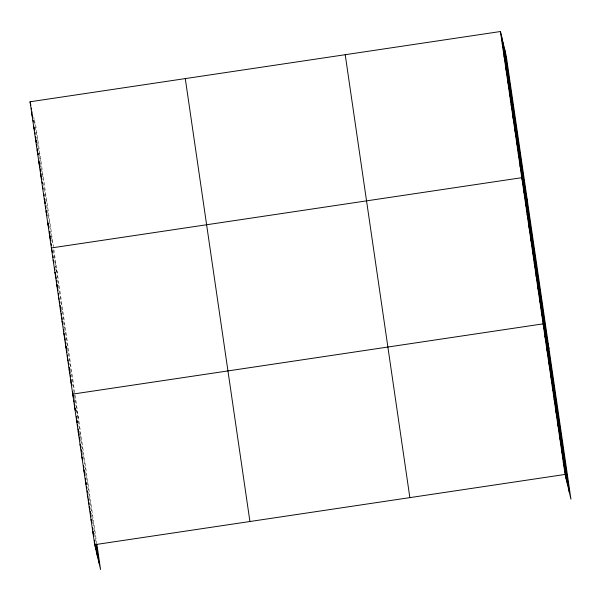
<?xml version="1.0" encoding="UTF-8"?>
<svg xmlns="http://www.w3.org/2000/svg" width="601" height="601" viewBox="0 0 601 601"><rect width="100%" height="100%" fill="white"/><g stroke="black" fill="none" stroke-linecap="round" stroke-linejoin="round"><path stroke-width="0.45" stroke-dasharray="3 2.25" d="M33.776 117.541L34.137 119.081M34.325 119.847L35.91 126.563L75.02 394.526M55.112 263.704L55.472 265.244M57.238 272.726L55.653 266.01L59.206 290.373M76.44 409.867L78.573 418.889M75.148 395.398L96.761 543.484M34.573 121.59L37.495 141.596M37.623 142.467L40.417 161.609M40.545 162.48L41.176 166.83M41.431 168.565L43.212 180.751M43.595 183.358L44.985 192.929M45.113 193.8L46.51 203.371M46.765 205.106L51.716 239.04M51.844 239.912L52.482 244.261M53.369 250.354L55.525 265.139M59.334 291.245L62.128 310.379M62.256 311.25L65.178 331.264M65.306 332.135L67.462 346.92M67.59 347.791L68.101 351.269M68.349 353.012L71.271 373.026M71.399 373.897L73.938 391.296M74.449 394.774L80.256 434.583M80.391 435.477L82.48 449.826M82.615 450.72L83.269 455.205M83.396 456.099L86.146 474.925M86.409 476.713L92.291 517.055M92.426 517.949L94.515 532.291M94.65 533.185L96.085 543.049M39.035 156.433L39.29 158.176M43.61 187.752L43.858 189.495M63.796 326.088L64.052 327.83M74.336 398.298L74.592 400.041M80.324 439.323L80.587 441.111M92.359 521.788L92.622 523.584"/><path stroke-width="0.9" d="M96.889 544.378L100.555 569.478L94.695 544.694L30.05 101.779L500.445 31.522L506.305 56.306L570.95 499.221L565.09 474.437L500.445 31.522M94.695 544.694L565.09 474.437M502.226 43.7L503.277 48.148M504.006 55.878L505.05 60.325M505.779 68.063L506.831 72.503M507.56 80.241L508.611 84.688M509.332 92.419L510.384 96.866M511.113 104.604L512.165 109.044M512.893 116.782L513.945 121.229M514.666 128.96L515.718 133.407M516.447 141.145L517.499 145.585M518.227 153.323L519.272 157.77M520 165.5L521.052 169.948M527.64 202.469L521.781 177.686L51.386 247.943L52.43 252.382M523.561 189.863L524.605 194.311M525.334 202.041L526.386 206.489M527.115 214.226L528.166 218.666M528.888 226.404L529.939 230.852M530.668 238.582L531.72 243.029M532.448 250.767L533.5 255.207M534.221 262.945L535.273 267.392M536.002 275.123L537.054 279.57M537.782 287.308L538.827 291.748M539.555 299.486L540.607 303.933M541.336 311.671L542.387 316.111M548.968 348.633L543.116 323.849L72.713 394.106L73.555 397.659M544.942 336.395L545.993 340.842M546.775 348.948L547.827 353.388M548.608 361.494L549.66 365.941M550.441 374.047L551.493 378.487M552.274 386.593L553.318 391.041M554.099 399.147L555.151 403.587M555.933 411.693L556.984 416.14M557.766 424.246L558.817 428.686M559.599 436.792L560.65 441.239M561.432 449.345L562.476 453.785M563.257 461.891L564.309 466.338M30.05 101.779L30.891 105.333M31.83 113.957L32.664 117.511M33.603 126.135L34.655 130.582M35.384 138.32L36.436 142.76M37.164 150.498L38.209 154.938L37.961 153.202M38.937 162.676L39.989 167.123L39.734 165.38M40.718 174.861L41.77 179.301L41.514 177.558M42.491 187.039L42.911 188.812M44.271 199.216L45.323 203.664L45.067 201.921M46.052 211.402L47.103 215.842M47.825 223.58L48.876 228.019M49.605 235.757L50.657 240.205M53.158 260.12L53.789 262.787M54.939 272.298L55.57 274.965M56.712 284.483L57.343 287.15M58.703 297.548L59.123 299.328M60.273 308.839L60.904 311.506M62.046 321.024L62.887 324.578M63.826 333.202L64.668 336.755M65.607 345.38L66.448 348.941M67.38 357.565L68.221 361.118M69.16 369.743L70.001 373.296M70.941 381.92L71.774 385.481M74.547 406.652L75.388 410.205M76.38 419.205L77.221 422.758M78.213 431.751L79.047 435.304M80.038 444.304L80.88 447.858M81.871 456.85L82.713 460.404M83.704 469.396L84.546 472.957M85.537 481.949L86.168 484.616M87.37 494.495L87.994 497.162M89.196 507.049L89.827 509.716M91.029 519.595L91.66 522.261M92.862 532.148L93.914 536.588M504.72 49.59L569.365 492.512M503.082 42.679L567.727 485.593M501.497 35.962L566.142 478.884M345.214 54.706L409.859 497.628M185.281 78.588L249.926 521.51M96.22 543.943L98.962 562.769M95.627 544.198L97.332 555.85M31.357 107.962L31.605 109.698M31.861 111.44L32.116 113.176M32.499 115.79L32.755 117.533M33.13 120.14L33.386 121.883M34.272 127.968L34.527 129.711M34.911 132.318L35.166 134.061M35.542 136.667L35.797 138.41M36.052 140.153L36.308 141.889M36.691 144.503L36.939 146.238M37.322 148.853L37.578 150.588M39.103 161.03L39.35 162.773M40.244 168.858L40.62 171.473M40.876 173.208L41.131 174.951M42.145 181.908L42.401 183.651M43.926 194.093L44.181 195.828M44.557 198.443L44.812 200.178M45.706 206.271L45.954 208.014M46.337 210.62L46.593 212.363M48.118 222.806L48.373 224.541M49.387 231.505L49.643 233.241M49.891 234.983L50.146 236.726M51.16 243.683L51.416 245.426M52.941 255.861L53.196 257.604M53.579 260.21L53.827 261.953M54.721 268.046L54.969 269.781M55.352 272.396L55.608 274.131M55.991 276.745L56.239 278.481M56.494 280.224L56.749 281.967M57.133 284.574L57.388 286.316M57.764 288.923L58.019 290.666M58.402 293.273L58.658 295.016M59.544 301.101L59.799 302.844M60.175 305.451L60.431 307.194M60.686 308.937L60.941 310.672M61.325 313.286L61.572 315.022M61.956 317.636L62.211 319.371M62.594 321.986L62.842 323.729M63.736 329.814L63.991 331.557M64.367 334.164L64.623 335.906M64.878 337.642L65.261 340.256M65.509 341.999L65.764 343.734M66.148 346.349L66.403 348.084M66.779 350.699L67.034 352.434M67.417 355.048L67.673 356.784M68.559 362.876L68.814 364.619M69.198 367.226L69.446 368.969M69.701 370.704L69.956 372.447M70.34 375.054L70.587 376.797M70.971 379.404L71.226 381.147M71.609 383.754L71.857 385.496M72.751 391.589L73.006 393.324M73.382 395.939L73.638 397.674M74.028 400.341L74.291 402.129M74.547 403.925L74.809 405.72M75.208 408.41L75.463 410.198M76.38 416.478L76.643 418.266M76.905 420.061L77.168 421.849M77.559 424.539L77.822 426.334M78.213 429.024L78.476 430.819M78.739 432.607L79.001 434.403M79.392 437.092L79.655 438.888M80.572 445.161L80.827 446.949M81.225 449.638L81.481 451.434M81.744 453.229L82.006 455.017M82.397 457.707L82.66 459.502M83.577 465.775L83.839 467.57M84.23 470.26L84.493 472.048M84.756 473.843L85.019 475.639M85.41 478.328L85.673 480.116M85.935 481.912L86.191 483.7M86.589 486.389L86.844 488.185M87.243 490.874L87.506 492.67M88.415 498.943L88.678 500.738M88.94 502.526L89.203 504.322M89.594 507.011L89.857 508.799M90.248 511.489L90.511 513.284M90.774 515.08L91.036 516.868M91.427 519.557L91.69 521.352M92.607 527.625L92.87 529.421M93.125 531.209L93.523 533.898M94.432 540.179L94.695 541.967M94.958 543.762L95.747 549.141"/></g></svg>
